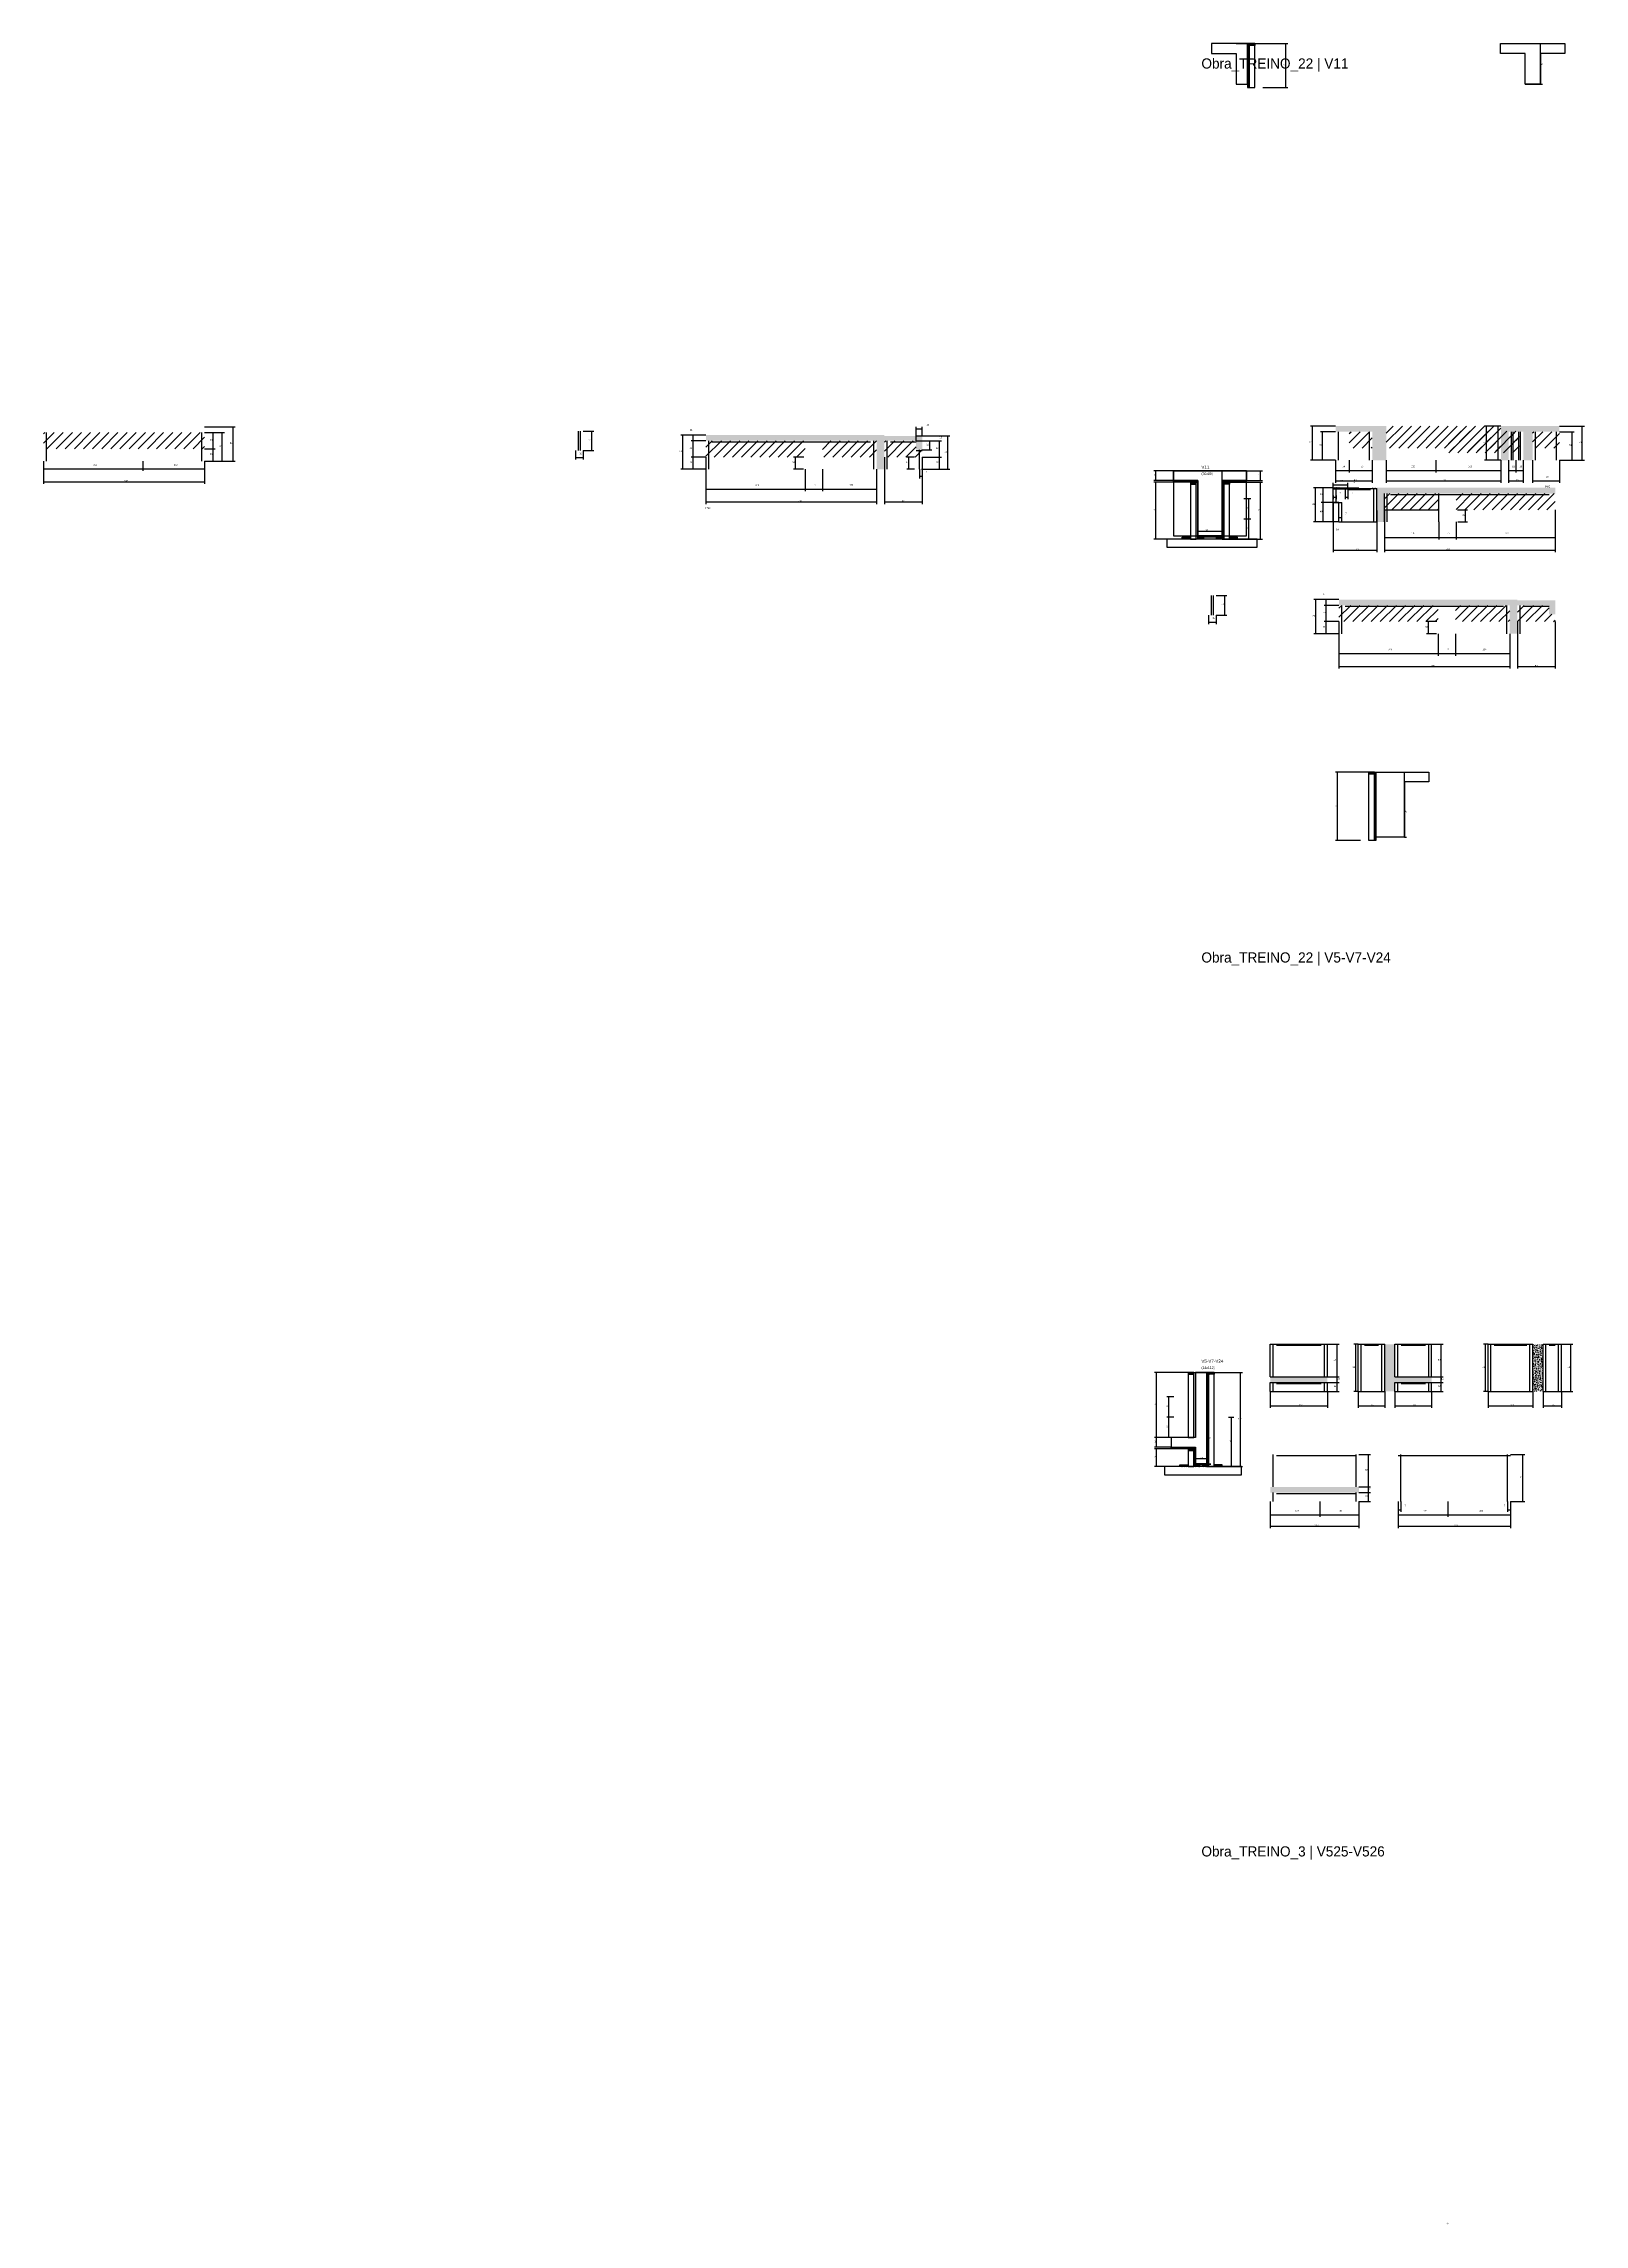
# Model space of a CAD drawing. Header units: metres. Extents: x -65046 to 21926, y -45195 to 1016.
# Drawn here: x -2848 to 942, y -39515 to -34149 of the extents above; entities that cross this region are included whole.
import ezdxf

# ---------------------------------------------------------------- set-up
doc = ezdxf.new("R2010")
doc.units = ezdxf.units.M
for name, color, linetype in [('CONCRETO', 251, 'Continuous'), ('COTA', 241, 'Continuous'), ('Hachura', 253, 'Continuous'), ('LABEL_ID', 3, 'Continuous'), ('Madeira', 126, 'Continuous'), ('NOMENCLATURA', 7, 'Continuous'), ('Painéis', 200, 'Continuous'), ('SARR_2.2x7', 40, 'Continuous'), ('Texto Seção', 7, 'Continuous')]:
    doc.layers.add(name, color=color, linetype=linetype)

msp = doc.modelspace()

# ---------------------------------------------------------------- hatches: boundary and pattern name
at = {"layer": 'COTA'}
h = msp.add_hatch(dxfattribs=at)
h.set_pattern_fill('AR-CONC', scale=0.03)
h.paths.add_polyline_path([(454.5, -35089.8), (329.8, -35089.8), (329.8, -35103.8), (420.3, -35103.8), (420.3, -35173.8), (454.5, -35173.8)])
h = msp.add_hatch(dxfattribs=at)
h.set_pattern_fill('AR-CONC', scale=0.03)
h.paths.add_polyline_path([(755.5, -35103.8), (791.5, -35103.8), (791.5, -35173.8), (814.5, -35173.8), (814.5, -35103.8), (880.5, -35103.8), (880.5, -35089.8), (736.5, -35089.8), (736.5, -35173.8), (755.5, -35173.8)])
h = msp.add_hatch(dxfattribs=at)
h.set_pattern_fill('AR-CONC', scale=0.03)
h.paths.add_polyline_path([(-779.8, -35126), (-701.8, -35126), (-701.8, -35148), (-686.8, -35148), (-686.8, -35114), (-779.8, -35114), (-779.8, -35112), (-1218.8, -35112), (-1218.8, -35126), (-798.8, -35126), (-798.8, -35196), (-779.8, -35196)])
h = msp.add_hatch(dxfattribs=at)
h.set_pattern_fill('AR-CONC', scale=0.03)
h.paths.add_polyline_path([(870.2, -35241.8), (431.2, -35241.8), (431.2, -35243.8), (431.2, -35325.8), (450.2, -35325.8), (450.2, -35255.8), (870.2, -35255.8)])
h = msp.add_hatch(dxfattribs=at)
h.set_pattern_fill('AR-CONC', scale=0.03)
h.paths.add_polyline_path([(777.2, -35531), (855.2, -35531), (855.2, -35553), (870.2, -35553), (870.2, -35519), (777.2, -35519), (777.2, -35517), (338.2, -35517), (338.2, -35531), (758.2, -35531), (758.2, -35601), (777.2, -35601)])
h = msp.add_hatch(dxfattribs=at)
h.set_pattern_fill('AR-CONC', scale=0.03)
h.paths.add_polyline_path([(476.1, -37349.5), (450.9, -37349.5), (450.9, -37465.5), (476.1, -37465.5), (476.1, -37443.5), (566.1, -37443.5), (566.1, -37429.5), (476.1, -37429.5)])
h = msp.add_hatch(dxfattribs=at)
h.set_pattern_fill('AR-CONC', scale=0.03)
h.paths.add_polyline_path([(840.3, -37349.5), (815, -37349.5), (815, -37465.5), (840.3, -37465.5)])
h = msp.add_hatch(dxfattribs=at)
h.set_pattern_fill('AR-CONC', scale=0.03)
h.paths.add_polyline_path([(309.9, -37443.5), (309.9, -37429.5), (169.4, -37429.5), (169.4, -37443.5)])
h = msp.add_hatch(dxfattribs=at)
h.set_pattern_fill('AR-CONC', scale=0.03)
h.paths.add_polyline_path([(387.4, -37714.6), (387.4, -37700.6), (169.4, -37700.6), (169.4, -37714.6)])
at = {"layer": 'Hachura'}
h = msp.add_hatch(color=8, dxfattribs=at)
h.dxf.hatch_style = 1
h.paths.add_polyline_path([(117.1, -34148.6), (113.1, -34148.6), (113.1, -34148.6), (113.1, -34256.6), (113.1, -34256.6), (117.1, -34256.6), (117.1, -34256.6), (117.1, -34148.6)])
h = msp.add_hatch(dxfattribs=at)
h.set_pattern_fill('ANSI31', scale=0.5)
h.paths.add_polyline_path([(131.1, -34148.6), (131.1, -34153), (131.1, -34153), (117.1, -34153), (117.1, -34153), (117.1, -34148.6), (117.1, -34148.6), (131.1, -34148.6)])
h = msp.add_hatch(dxfattribs=at)
h.set_pattern_fill('ANSI31', scale=5)
h.paths.add_polyline_path([(576.5, -35143.8), (576.5, -35089.8), (454.5, -35089.8), (454.5, -35143.8)])
h = msp.add_hatch(dxfattribs=at)
h.set_pattern_fill('ANSI31', scale=5)
h.paths.add_polyline_path([(576.5, -35089.8), (576.5, -35143.8), (736.5, -35143.8), (736.5, -35089.8)])
h = msp.add_hatch(dxfattribs=at)
h.set_pattern_fill('ANSI31', scale=5)
h.paths.add_polyline_path([(-2847.7, -35106), (-2847.7, -35146), (-2603.7, -35146), (-2603.7, -35106)])
h = msp.add_hatch(dxfattribs=at)
h.set_pattern_fill('ANSI31', scale=5)
h.paths.add_polyline_path([(-2603.7, -35106), (-2603.7, -35146), (-2451.7, -35146), (-2451.7, -35106)])
h = msp.add_hatch(dxfattribs=at)
h.set_pattern_fill('ANSI31', scale=5)
h.paths.add_polyline_path([(-1218.8, -35126), (-1218.8, -35166), (-974.8, -35166), (-974.8, -35126)])
h = msp.add_hatch(dxfattribs=at)
h.set_pattern_fill('ANSI31', scale=5)
h.paths.add_polyline_path([(-932.3, -35126), (-932.3, -35166), (-798.8, -35166), (-798.8, -35126)])
h = msp.add_hatch(dxfattribs=at)
h.set_pattern_fill('ANSI31', scale=5)
h.paths.add_polyline_path([(-686.8, -35166), (-686.8, -35148), (-701.8, -35148), (-701.8, -35126), (-779.8, -35126), (-779.8, -35166)])
h = msp.add_hatch(dxfattribs=at)
h.set_pattern_fill('ANSI31', scale=5)
h.paths.add_polyline_path([(420.3, -35143.8), (420.3, -35103.8), (363.8, -35103.8), (363.8, -35143.8)])
h = msp.add_hatch(dxfattribs=at)
h.set_pattern_fill('ANSI31', scale=5)
h.paths.add_polyline_path([(608.2, -35155.5), (782.7, -35155.5), (782.7, -35102.5), (608.2, -35102.5)])
h = msp.add_hatch(dxfattribs=at)
h.set_pattern_fill('ANSI31', scale=5)
h.paths.add_polyline_path([(775.7, -35109.5), (775.7, -35102.5), (608.2, -35102.5), (608.2, -35109.5)])
h = msp.add_hatch(dxfattribs=at)
h.set_pattern_fill('ANSI31', scale=5)
h.paths.add_polyline_path([(608.2, -35109.5), (608.2, -35125.7), (775.7, -35125.7), (775.7, -35109.5)])
h = msp.add_hatch(dxfattribs=at)
h.set_pattern_fill('ANSI31', scale=5)
h.paths.add_polyline_path([(608.2, -35125.7), (608.2, -35132.7), (775.7, -35132.7), (775.7, -35125.7)])
h = msp.add_hatch(dxfattribs=at)
h.set_pattern_fill('ANSI31', scale=5)
h.paths.add_polyline_path([(608.2, -35132.7), (608.2, -35148.5), (775.7, -35148.5), (775.7, -35132.7)])
h = msp.add_hatch(dxfattribs=at)
h.set_pattern_fill('ANSI31', scale=5)
h.paths.add_polyline_path([(775.7, -35155.5), (775.7, -35148.5), (608.2, -35148.5), (608.2, -35155.5)])
h = msp.add_hatch(dxfattribs=at)
h.set_pattern_fill('ANSI31', scale=5)
h.paths.add_polyline_path([(775.7, -35155.5), (782.7, -35155.5), (782.7, -35102.5), (775.7, -35102.5)])
h = msp.add_hatch(dxfattribs=at)
h.set_pattern_fill('ANSI31', scale=5)
h.paths.add_polyline_path([(814.5, -35103.8), (814.5, -35143.8), (880.5, -35143.8), (880.5, -35103.8)])
h = msp.add_hatch(color=8, dxfattribs=at)
h.dxf.hatch_style = 1
h.paths.add_polyline_path([(-69, -35228), (-69, -35224), (-69, -35224), (-9, -35224), (-9, -35224), (-9, -35228), (-9, -35228), (-69, -35228)])
h = msp.add_hatch(dxfattribs=at)
h.set_pattern_fill('ANSI31', scale=0.5)
h.paths.add_polyline_path([(-27, -35228), (-27, -35232.4), (-27, -35232.4), (-13, -35232.4), (-13, -35232.4), (-13, -35228), (-13, -35228), (-27, -35228)])
h = msp.add_hatch(color=8, dxfattribs=at)
h.dxf.hatch_style = 1
h.paths.add_polyline_path([(-13, -35228), (-9, -35228), (-9, -35228), (-9, -35368), (-9, -35368), (-13, -35368), (-13, -35368), (-13, -35228)])
h = msp.add_hatch(color=8, dxfattribs=at)
h.dxf.hatch_style = 1
h.paths.add_polyline_path([(111, -35228), (111, -35224), (111, -35224), (51, -35224), (51, -35224), (51, -35228), (51, -35228), (111, -35228)])
h = msp.add_hatch(color=8, dxfattribs=at)
h.dxf.hatch_style = 1
h.paths.add_polyline_path([(55, -35228), (51, -35228), (51, -35228), (51, -35368), (51, -35368), (55, -35368), (55, -35368), (55, -35228)])
h = msp.add_hatch(dxfattribs=at)
h.set_pattern_fill('ANSI31', scale=0.5)
h.paths.add_polyline_path([(69, -35228), (69, -35232.4), (69, -35232.4), (55, -35232.4), (55, -35232.4), (55, -35228), (55, -35228), (69, -35228)])
h = msp.add_hatch(dxfattribs=at)
h.set_pattern_fill('ANSI31', scale=5)
h.paths.add_polyline_path([(583.7, -35295.8), (583.7, -35255.8), (450.2, -35255.8), (450.2, -35295.8)])
h = msp.add_hatch(dxfattribs=at)
h.set_pattern_fill('ANSI31', scale=5)
h.paths.add_polyline_path([(870.2, -35295.8), (870.2, -35255.8), (626.2, -35255.8), (626.2, -35295.8)])
h = msp.add_hatch(dxfattribs=at)
h.set_pattern_fill('ANSI31', scale=0.5)
h.paths.add_polyline_path([(-47, -35368), (-47, -35363.6), (-47, -35363.6), (-27, -35363.6), (-27, -35363.6), (-27, -35368), (-27, -35368), (-47, -35368)])
h = msp.add_hatch(color=8, dxfattribs=at)
h.dxf.hatch_style = 1
h.paths.add_polyline_path([(-9, -35363.6), (-9, -35360), (-9, -35360), (51, -35360), (51, -35360), (51, -35363.6), (51, -35363.6), (-9, -35363.6)])
h = msp.add_hatch(dxfattribs=at)
h.set_pattern_fill('ANSI31', scale=0.5)
h.paths.add_polyline_path([(-9, -35368), (-9, -35363.6), (-9, -35363.6), (5, -35363.6), (5, -35363.6), (5, -35368), (5, -35368), (-9, -35368)])
h = msp.add_hatch(dxfattribs=at)
h.set_pattern_fill('ANSI31', scale=0.5)
h.paths.add_polyline_path([(37, -35368), (37, -35363.6), (37, -35363.6), (51, -35363.6), (51, -35363.6), (51, -35368), (51, -35368), (37, -35368)])
h = msp.add_hatch(dxfattribs=at)
h.set_pattern_fill('ANSI31', scale=0.5)
h.paths.add_polyline_path([(89, -35368), (89, -35363.6), (89, -35363.6), (69, -35363.6), (69, -35363.6), (69, -35368), (69, -35368), (89, -35368)])
h = msp.add_hatch(dxfattribs=at)
h.set_pattern_fill('ANSI31', scale=5)
h.paths.add_polyline_path([(338.2, -35531), (338.2, -35571), (582.2, -35571), (582.2, -35531)])
h = msp.add_hatch(dxfattribs=at)
h.set_pattern_fill('ANSI31', scale=5)
h.paths.add_polyline_path([(624.7, -35531), (624.7, -35571), (758.2, -35571), (758.2, -35531)])
h = msp.add_hatch(dxfattribs=at)
h.set_pattern_fill('ANSI31', scale=5)
h.paths.add_polyline_path([(870.2, -35571), (870.2, -35553), (855.2, -35553), (855.2, -35531), (777.2, -35531), (777.2, -35571)])
h = msp.add_hatch(dxfattribs=at)
h.set_pattern_fill('ANSI31', scale=0.5)
h.paths.add_polyline_path([(411.4, -35941.4), (411.4, -35945.8), (411.4, -35945.8), (425.4, -35945.8), (425.4, -35945.8), (425.4, -35941.4), (425.4, -35941.4), (411.4, -35941.4)])
h = msp.add_hatch(color=8, dxfattribs=at)
h.dxf.hatch_style = 1
h.paths.add_polyline_path([(425.4, -35941.4), (429.4, -35941.4), (429.4, -35941.4), (429.4, -36109.4), (429.4, -36109.4), (425.4, -36109.4), (425.4, -36109.4), (425.4, -35941.4)])
h = msp.add_hatch(dxfattribs=at)
h.set_pattern_fill('ANSI31', scale=0.5)
h.paths.add_polyline_path([(-32.8, -37418.6), (-32.8, -37423), (-32.8, -37423), (-18.8, -37423), (-18.8, -37423), (-18.8, -37418.6), (-18.8, -37418.6), (-32.8, -37418.6)])
h = msp.add_hatch(color=8, dxfattribs=at)
h.dxf.hatch_style = 1
h.paths.add_polyline_path([(-18.8, -37418.6), (-14.8, -37418.6), (-14.8, -37418.6), (-14.8, -37578.6), (-14.8, -37578.6), (-18.8, -37578.6), (-18.8, -37578.6), (-18.8, -37418.6)])
h = msp.add_hatch(color=8, dxfattribs=at)
h.dxf.hatch_style = 1
h.paths.add_polyline_path([(17.2, -37418.6), (13.2, -37418.6), (13.2, -37418.6), (13.2, -37650.6), (13.2, -37650.6), (17.2, -37650.6), (17.2, -37650.6), (17.2, -37418.6)])
h = msp.add_hatch(dxfattribs=at)
h.set_pattern_fill('ANSI31', scale=0.5)
h.paths.add_polyline_path([(31.2, -37418.6), (31.2, -37423), (31.2, -37423), (17.2, -37423), (17.2, -37423), (17.2, -37418.6), (17.2, -37418.6), (31.2, -37418.6)])
h = msp.add_hatch(color=8, dxfattribs=at)
h.dxf.hatch_style = 1
h.paths.add_polyline_path([(-74.8, -37606.6), (-74.8, -37602.6), (-74.8, -37602.6), (-14.8, -37602.6), (-14.8, -37602.6), (-14.8, -37606.6), (-14.8, -37606.6), (-74.8, -37606.6)])
h = msp.add_hatch(dxfattribs=at)
h.set_pattern_fill('ANSI31', scale=0.5)
h.paths.add_polyline_path([(-32.8, -37606.6), (-32.8, -37611), (-32.8, -37611), (-18.8, -37611), (-18.8, -37611), (-18.8, -37606.6), (-18.8, -37606.6), (-32.8, -37606.6)])
h = msp.add_hatch(color=8, dxfattribs=at)
h.dxf.hatch_style = 1
h.paths.add_polyline_path([(-18.8, -37606.6), (-14.8, -37606.6), (-14.8, -37606.6), (-14.8, -37650.6), (-14.8, -37650.6), (-18.8, -37650.6), (-18.8, -37650.6), (-18.8, -37606.6)])
h = msp.add_hatch(dxfattribs=at)
h.set_pattern_fill('ANSI31', scale=0.5)
h.paths.add_polyline_path([(-52.8, -37650.6), (-52.8, -37646.2), (-52.8, -37646.2), (-32.8, -37646.2), (-32.8, -37646.2), (-32.8, -37650.6), (-32.8, -37650.6), (-52.8, -37650.6)])
h = msp.add_hatch(color=8, dxfattribs=at)
h.dxf.hatch_style = 1
h.paths.add_polyline_path([(-18.8, -37646.2), (-18.8, -37642.6), (-18.8, -37642.6), (23.2, -37642.6), (23.2, -37642.6), (23.2, -37646.2), (23.2, -37646.2), (-18.8, -37646.2)])
h = msp.add_hatch(dxfattribs=at)
h.set_pattern_fill('ANSI31', scale=0.5)
h.paths.add_polyline_path([(-14.8, -37650.6), (-14.8, -37646.2), (-14.8, -37646.2), (-4.8, -37646.2), (-4.8, -37646.2), (-4.8, -37650.6), (-4.8, -37650.6), (-14.8, -37650.6)])
h = msp.add_hatch(dxfattribs=at)
h.set_pattern_fill('ANSI31', scale=0.5)
h.paths.add_polyline_path([(3.2, -37650.6), (3.2, -37646.2), (3.2, -37646.2), (13.2, -37646.2), (13.2, -37646.2), (13.2, -37650.6), (13.2, -37650.6), (3.2, -37650.6)])
h = msp.add_hatch(dxfattribs=at)
h.set_pattern_fill('ANSI31', scale=0.5)
h.paths.add_polyline_path([(51.2, -37650.6), (51.2, -37646.2), (51.2, -37646.2), (31.2, -37646.2), (31.2, -37646.2), (31.2, -37650.6), (31.2, -37650.6), (51.2, -37650.6)])

# ---------------------------------------------------------------- linework, layer by layer
at = {"layer": 'CONCRETO'}
for points in [[(113.1, -34168.6), (113.1, -34148.6), (25.1, -34148.6), (25.1, -34172.6), (85.1, -34172.6), (85.1, -34248.6), (113.1, -34248.6), (113.1, -34168.6)], [(833.9, -34172.6), (833.9, -34182.6), (833.9, -34248.6), (795.9, -34248.6), (795.9, -34172.6), (735.9, -34172.6), (735.9, -34148.6), (833.9, -34148.6), (893.9, -34148.6), (893.9, -34172.6)], [(51, -35224), (51, -35234), (51, -35360), (-9, -35360), (-9, -35224), (-69, -35224), (-69, -35200), (51, -35200), (111, -35200), (111, -35224)], [(-69, -35360), (111, -35360), (111, -35200), (-69, -35200)], [(429.4, -35961.4), (429.4, -35941.4), (559.4, -35941.4), (559.4, -35965.4), (499.4, -35965.4), (499.4, -36101.4), (429.4, -36101.4), (429.4, -35961.4)]]:
    msp.add_lwpolyline(points, close=True, dxfattribs=at)
for points in [[(-14.8, -37578.6), (-74.8, -37578.6), (-74.8, -37602.6), (-14.8, -37602.6), (-14.8, -37642.6), (13.2, -37642.6), (13.2, -37438.6), (13.2, -37438.6)], [(13.2, -37438.6), (13.2, -37418.6), (-14.8, -37418.6)]]:
    msp.add_lwpolyline(points, dxfattribs=at)
at = {"layer": 'COTA'}
for p, q in [((85.1, -34148.6), (118.1, -34148.6)), ((113.1, -34248.6), (113.1, -34148.6)), ((131.1, -34148.6), (212.6, -34148.6)), ((207.6, -34256.6), (207.6, -34148.6)), ((795.9, -34148.6), (838.9, -34148.6)), ((833.9, -34248.6), (833.9, -34148.6)), ((85.1, -34248.6), (118.1, -34248.6)), ((151.1, -34256.6), (212.6, -34256.6)), ((795.9, -34248.6), (838.9, -34248.6)), ((-2451.7, -35092), (-2376.5, -35092)), ((-2381.5, -35176), (-2381.5, -35092)), ((-701.8, -35126), (-701.8, -35091.8)), ((-701.8, -35096.8), (-686.8, -35096.8)), ((-686.8, -35114), (-686.8, -35091.8)), ((329.8, -35089.8), (268.4, -35089.8)), ((273.4, -35173.8), (273.4, -35089.8)), ((736.5, -35089.8), (696.6, -35089.8)), ((701.6, -35173.8), (701.6, -35089.8)), ((880.5, -35089.8), (941.9, -35089.8)), ((936.9, -35173.8), (936.9, -35089.8)), ((-2451.7, -35106), (-2403.2, -35106)), ((-2451.7, -35106), (-2425.6, -35106)), ((-2451.7, -35146), (-2425.6, -35146)), ((-2451.7, -35146), (-2425.6, -35146)), ((-2430.6, -35146), (-2430.6, -35106)), ((-2430.6, -35176), (-2430.6, -35146)), ((-2408.2, -35176), (-2408.2, -35106)), ((-1539.4, -35150.1), (-1539.4, -35172.3)), ((-1520.4, -35102.1), (-1494.6, -35102.1)), ((-1520.4, -35150.1), (-1494.6, -35150.1)), ((-1520.4, -35150.1), (-1520.4, -35172.3)), ((-1499.6, -35150.1), (-1499.6, -35102.1)), ((-1218.8, -35112), (-1280.2, -35112)), ((-1275.2, -35196), (-1275.2, -35112)), ((-1218.8, -35112), (-1255.4, -35112)), ((-1218.8, -35126), (-1255.4, -35126)), ((-1218.8, -35126), (-1255.4, -35126)), ((-1250.4, -35126), (-1250.4, -35112)), ((-1250.4, -35166), (-1250.4, -35126)), ((-701.8, -35126), (-701.8, -35109)), ((-701.8, -35114), (-686.8, -35114)), ((-701.8, -35126), (-639.6, -35126)), ((-701.8, -35126), (-663.4, -35126)), ((-686.8, -35114), (-686.8, -35109)), ((-686.8, -35114), (-618.4, -35114)), ((-686.8, -35148), (-663.4, -35148)), ((-668.4, -35148), (-668.4, -35126)), ((-644.6, -35166), (-644.6, -35126)), ((-623.4, -35196), (-623.4, -35114)), ((329.8, -35103.8), (293.2, -35103.8)), ((298.2, -35173.8), (298.2, -35103.8)), ((880.5, -35103.8), (917.1, -35103.8)), ((912.1, -35173.8), (912.1, -35103.8)), ((-2847.7, -35176), (-2847.7, -35200.1)), ((-2847.7, -35176), (-2847.7, -35231.8)), ((-2847.7, -35195.1), (-2603.7, -35195.1)), ((-2603.7, -35176), (-2603.7, -35200.1)), ((-2603.7, -35176), (-2603.7, -35200.1)), ((-2603.7, -35195.1), (-2451.7, -35195.1)), ((-2451.7, -35176), (-2451.7, -35231.8)), ((-2451.7, -35176), (-2451.7, -35200.1)), ((-2451.7, -35176), (-2403.2, -35176)), ((-2451.7, -35176), (-2376.5, -35176)), ((-2451.7, -35176), (-2425.6, -35176)), ((-1539.4, -35167.3), (-1520.4, -35167.3)), ((-1218.8, -35196), (-1280.2, -35196)), ((-1218.8, -35166), (-1255.4, -35166)), ((-1218.8, -35166), (-1255.4, -35166)), ((-1218.8, -35196), (-1255.4, -35196)), ((-1250.4, -35196), (-1250.4, -35166)), ((-1218.8, -35166), (-1218.8, -35281.6)), ((-1218.8, -35196), (-1218.8, -35249.9)), ((-978.3, -35166), (-1003.3, -35166)), ((-979, -35196), (-1003.3, -35196)), ((-998.3, -35196), (-998.3, -35166)), ((-974.8, -35196), (-974.8, -35249.9)), ((-974.8, -35196), (-974.8, -35249.9)), ((-932.3, -35196), (-932.3, -35249.9)), ((-932.3, -35196), (-932.3, -35249.9)), ((-798.8, -35196), (-798.8, -35281.6)), ((-798.8, -35196), (-798.8, -35249.9)), ((-779.8, -35166), (-779.8, -35281.6)), ((-705.3, -35166), (-724.7, -35166)), ((-705.3, -35196), (-724.7, -35196)), ((-719.7, -35196), (-719.7, -35166)), ((-693.8, -35196), (-693.8, -35218.5)), ((-688.5, -35196), (-618.4, -35196)), ((-688.5, -35196), (-639.6, -35196)), ((-686.8, -35166), (-686.8, -35281.6)), ((-686.8, -35196), (-686.8, -35218.5)), ((-686.7, -35166), (-639.6, -35166)), ((-686.7, -35166), (-639.6, -35166)), ((-644.6, -35196), (-644.6, -35166)), ((-69, -35200), (-117.3, -35200)), ((-112.3, -35224), (-112.3, -35200)), ((-9, -35200), (56, -35200)), ((51, -35360), (51, -35200)), ((111, -35200), (150.5, -35200)), ((145.5, -35224), (145.5, -35200)), ((329.8, -35173.8), (268.4, -35173.8)), ((329.8, -35173.8), (293.2, -35173.8)), ((329.8, -35173.8), (329.8, -35204.3)), ((329.8, -35173.8), (329.8, -35229.6)), ((329.8, -35199.3), (363.8, -35199.3)), ((363.8, -35173.8), (363.8, -35204.3)), ((363.8, -35173.8), (363.8, -35204.3)), ((363.8, -35199.3), (420.3, -35199.3)), ((420.3, -35173.8), (420.3, -35204.3)), ((420.3, -35173.8), (420.3, -35229.6)), ((454.5, -35173.8), (454.5, -35204.3)), ((454.5, -35173.8), (454.5, -35229.6)), ((454.5, -35199.3), (576.5, -35199.3)), ((576.5, -35173.8), (576.5, -35204.3)), ((576.5, -35173.8), (576.5, -35204.3)), ((576.5, -35199.3), (736.5, -35199.3)), ((736.5, -35173.8), (696.6, -35173.8)), ((736.5, -35173.8), (736.5, -35229.6)), ((736.5, -35173.8), (736.5, -35204.3)), ((755.5, -35173.8), (755.5, -35204.3)), ((755.5, -35173.8), (755.5, -35229.6)), ((755.5, -35199.3), (773.5, -35199.3)), ((773.5, -35173.8), (773.5, -35204.3)), ((773.5, -35173.8), (773.5, -35204.3)), ((773.5, -35199.3), (791.5, -35199.3)), ((791.5, -35173.8), (791.5, -35204.3)), ((791.5, -35173.8), (791.5, -35229.6)), ((814.5, -35173.8), (814.5, -35229.6)), ((880.5, -35173.8), (880.5, -35229.6)), ((880.5, -35173.8), (917.1, -35173.8)), ((880.5, -35173.8), (941.9, -35173.8)), ((-2847.7, -35226.8), (-2451.7, -35226.8)), ((-1218.8, -35244.9), (-974.8, -35244.9)), ((-974.8, -35244.9), (-932.3, -35244.9)), ((-932.3, -35244.9), (-798.8, -35244.9)), ((-693.8, -35213.5), (-686.8, -35213.5)), ((-69, -35224), (-117.3, -35224)), ((-69, -35228), (-117.3, -35228)), ((-112.3, -35368), (-112.3, -35228)), ((69, -35228), (150.5, -35228)), ((111, -35224), (150.5, -35224)), ((145.5, -35368), (145.5, -35228)), ((324.2, -35241.8), (275.4, -35241.8)), ((280.4, -35325.8), (280.4, -35241.8)), ((324.2, -35241.8), (294.7, -35241.8)), ((299.7, -35277.8), (299.7, -35241.8)), ((324.2, -35241.8), (324.2, -35229.6)), ((324.2, -35234.6), (360.2, -35234.6)), ((329.8, -35224.6), (420.3, -35224.6)), ((353.2, -35242.8), (353.2, -35269.9)), ((360.2, -35241.8), (360.2, -35229.6)), ((360.2, -35241.8), (387.4, -35241.8)), ((360.2, -35242.8), (360.2, -35269.9)), ((360.2, -35243.8), (387.4, -35243.8)), ((382.4, -35243.8), (382.4, -35241.8)), ((454.5, -35224.6), (736.5, -35224.6)), ((755.5, -35224.6), (791.5, -35224.6)), ((814.5, -35224.6), (880.5, -35224.6)), ((-1218.8, -35276.6), (-798.8, -35276.6)), ((-779.8, -35276.6), (-686.8, -35276.6)), ((104, -35268), (121.6, -35268)), ((116.6, -35318), (116.6, -35268)), ((324.2, -35277.8), (294.7, -35277.8)), ((338.2, -35277.8), (294.7, -35277.8)), ((299.7, -35325.8), (299.7, -35277.8)), ((324.2, -35260.8), (324.2, -35269.4)), ((324.2, -35264.4), (331.2, -35264.4)), ((324.2, -35277.8), (324.2, -35400.2)), ((324.2, -35325.8), (324.2, -35277.8)), ((324.2, -35277.8), (329.2, -35277.8)), ((331.2, -35260.8), (331.2, -35269.4)), ((338.2, -35325.8), (338.2, -35310.2)), ((345.2, -35325.8), (345.2, -35310.2)), ((353.2, -35264.9), (360.2, -35264.9)), ((431.2, -35297.8), (431.2, -35400.2)), ((450.2, -35295.8), (450.2, -35400.5)), ((450.2, -35295.8), (450.2, -35368.9)), ((629.7, -35295.8), (654.7, -35295.8)), ((649.7, -35325.8), (649.7, -35295.8)), ((870.2, -35295.8), (870.2, -35400.5)), ((-9, -35360), (-9, -35343.2)), ((-9, -35348.2), (51, -35348.2)), ((-9, -35360), (56, -35360)), ((51, -35360), (51, -35343.2)), ((104, -35318), (121.6, -35318)), ((104, -35318), (121.6, -35318)), ((116.6, -35368), (116.6, -35318)), ((338.2, -35325.8), (275.4, -35325.8)), ((338.2, -35325.8), (294.7, -35325.8)), ((338.2, -35325.8), (319.2, -35325.8)), ((338.2, -35315.2), (345.2, -35315.2)), ((450.2, -35363.9), (583.7, -35363.9)), ((583.7, -35325.8), (583.7, -35368.9)), ((583.7, -35325.8), (583.7, -35368.9)), ((583.7, -35363.9), (626.2, -35363.9)), ((626.2, -35325.8), (626.2, -35368.9)), ((626.2, -35325.8), (626.2, -35368.9)), ((626.2, -35363.9), (870.2, -35363.9)), ((630.4, -35325.8), (654.7, -35325.8)), ((870.2, -35325.8), (870.2, -35368.9)), ((-47, -35368), (-117.3, -35368)), ((89, -35368), (150.5, -35368)), ((104, -35368), (121.6, -35368)), ((324.2, -35395.2), (431.2, -35395.2)), ((450.2, -35395.5), (870.2, -35395.5)), ((36.6, -35507.1), (62.4, -35507.1)), ((57.4, -35555.1), (57.4, -35507.1)), ((338.2, -35517), (276.8, -35517)), ((281.8, -35601), (281.8, -35517)), ((338.2, -35517), (301.6, -35517)), ((306.6, -35531), (306.6, -35517)), ((17.6, -35555.1), (17.6, -35577.3)), ((17.6, -35572.3), (36.6, -35572.3)), ((36.6, -35555.1), (62.4, -35555.1)), ((36.6, -35555.1), (36.6, -35577.3)), ((338.2, -35531), (301.6, -35531)), ((338.2, -35531), (301.6, -35531)), ((338.2, -35571), (301.6, -35571)), ((338.2, -35571), (301.6, -35571)), ((306.6, -35571), (306.6, -35531)), ((306.6, -35601), (306.6, -35571)), ((338.2, -35571), (338.2, -35686.6)), ((578.7, -35571), (553.7, -35571)), ((558.7, -35601), (558.7, -35571)), ((777.2, -35571), (777.2, -35686.6)), ((870.2, -35571), (870.2, -35686.6)), ((338.2, -35601), (276.8, -35601)), ((338.2, -35601), (301.6, -35601)), ((338.2, -35601), (338.2, -35654.9)), ((578, -35601), (553.7, -35601)), ((582.2, -35601), (582.2, -35654.9)), ((582.2, -35601), (582.2, -35654.9)), ((624.7, -35601), (624.7, -35654.9)), ((624.7, -35601), (624.7, -35654.9)), ((758.2, -35601), (758.2, -35686.6)), ((758.2, -35601), (758.2, -35654.9)), ((338.2, -35649.9), (582.2, -35649.9)), ((338.2, -35681.6), (758.2, -35681.6)), ((582.2, -35649.9), (624.7, -35649.9)), ((624.7, -35649.9), (758.2, -35649.9)), ((777.2, -35681.6), (870.2, -35681.6)), ((411.4, -35941.4), (329.9, -35941.4)), ((334.9, -36109.4), (334.9, -35941.4)), ((499.4, -36101.4), (499.4, -35941.4)), ((499.4, -35941.4), (504.4, -35941.4)), ((391.4, -36109.4), (329.9, -36109.4)), ((499.4, -36101.4), (504.4, -36101.4)), ((309.9, -37349.5), (338.5, -37349.5)), ((333.5, -37429.5), (333.5, -37349.5)), ((385.9, -37349.5), (374.9, -37349.5)), ((379.9, -37465.5), (379.9, -37349.5)), ((566.1, -37349.5), (594.7, -37349.5)), ((589.7, -37429.5), (589.7, -37349.5)), ((705.1, -37349.5), (694.1, -37349.5)), ((699.1, -37465.5), (699.1, -37349.5)), ((885.3, -37349.5), (913.9, -37349.5)), ((908.9, -37465.5), (908.9, -37349.5)), ((-25.8, -37418.6), (-115.1, -37418.6)), ((-110.1, -37578.6), (-110.1, -37418.6)), ((-14.8, -37418.6), (18.2, -37418.6)), ((13.2, -37642.6), (13.2, -37418.6)), ((31.2, -37418.6), (101, -37418.6)), ((96, -37650.6), (96, -37418.6)), ((309.9, -37429.5), (338.5, -37429.5)), ((309.9, -37429.5), (338.5, -37429.5)), ((309.9, -37443.5), (338.5, -37443.5)), ((309.9, -37443.5), (338.5, -37443.5)), ((333.5, -37443.5), (333.5, -37429.5)), ((333.5, -37465.5), (333.5, -37443.5)), ((566.1, -37429.5), (594.7, -37429.5)), ((566.1, -37429.5), (594.7, -37429.5)), ((566.1, -37443.5), (594.7, -37443.5)), ((566.1, -37443.5), (594.7, -37443.5)), ((589.7, -37443.5), (589.7, -37429.5)), ((589.7, -37465.5), (589.7, -37443.5)), ((-67.8, -37478.6), (-85.3, -37478.6)), ((-80.3, -37528.6), (-80.3, -37478.6)), ((169.4, -37465.5), (169.4, -37506.2)), ((169.4, -37501.2), (309.9, -37501.2)), ((309.9, -37465.5), (309.9, -37506.2)), ((309.9, -37465.5), (338.5, -37465.5)), ((385.9, -37465.5), (374.9, -37465.5)), ((385.9, -37465.5), (385.9, -37506.2)), ((385.9, -37501.2), (450.9, -37501.2)), ((450.9, -37465.5), (450.9, -37506.2)), ((476.1, -37465.5), (476.1, -37506.2)), ((476.1, -37501.2), (566.1, -37501.2)), ((566.1, -37465.5), (566.1, -37506.2)), ((566.1, -37465.5), (594.7, -37465.5)), ((705.1, -37465.5), (694.1, -37465.5)), ((705.1, -37465.5), (705.1, -37506.2)), ((705.1, -37501.2), (815, -37501.2)), ((815, -37465.5), (815, -37506.2)), ((840.3, -37465.5), (840.3, -37506.2)), ((840.3, -37501.2), (885.3, -37501.2)), ((885.3, -37465.5), (885.3, -37506.2)), ((885.3, -37465.5), (913.9, -37465.5)), ((-67.8, -37528.6), (-85.3, -37528.6)), ((-67.8, -37528.6), (-85.3, -37528.6)), ((-80.3, -37578.6), (-80.3, -37528.6)), ((66.5, -37528.6), (79.4, -37528.6)), ((74.4, -37650.6), (74.4, -37528.6)), ((-74.8, -37578.6), (-115.1, -37578.6)), ((-74.8, -37578.6), (-115.1, -37578.6)), ((-74.8, -37602.6), (-115.1, -37602.6)), ((-74.8, -37606.6), (-115.1, -37606.6)), ((-110.1, -37602.6), (-110.1, -37578.6)), ((-110.1, -37650.6), (-110.1, -37606.6)), ((-67.8, -37578.6), (-85.3, -37578.6)), ((387.4, -37620.6), (416, -37620.6)), ((411, -37700.6), (411, -37620.6)), ((759.9, -37620.6), (795.3, -37620.6)), ((790.3, -37736.6), (790.3, -37620.6)), ((-52.8, -37650.6), (-115.1, -37650.6)), ((-14.8, -37642.6), (-14.8, -37625.7)), ((-14.8, -37630.7), (13.2, -37630.7)), ((-14.8, -37642.6), (18.2, -37642.6)), ((13.2, -37642.6), (13.2, -37625.7)), ((51.2, -37650.6), (101, -37650.6)), ((51.2, -37650.6), (79.4, -37650.6)), ((387.4, -37700.6), (416, -37700.6)), ((387.4, -37700.6), (416, -37700.6)), ((387.4, -37714.6), (416, -37714.6)), ((387.4, -37714.6), (416, -37714.6)), ((411, -37714.6), (411, -37700.6)), ((411, -37736.6), (411, -37714.6)), ((169.4, -37736.6), (169.4, -37802.2)), ((169.4, -37736.6), (169.4, -37774.5)), ((169.4, -37769.5), (291.4, -37769.5)), ((291.4, -37736.6), (291.4, -37774.5)), ((291.4, -37736.6), (291.4, -37774.5)), ((291.4, -37769.5), (387.4, -37769.5)), ((387.4, -37736.6), (387.4, -37802.2)), ((387.4, -37736.6), (416, -37736.6)), ((387.4, -37736.6), (387.4, -37774.5)), ((483.9, -37736.6), (483.9, -37802.2)), ((483.9, -37736.6), (483.9, -37774.5)), ((483.9, -37736.6), (483.9, -37761.7)), ((483.9, -37756.7), (490.9, -37756.7)), ((483.9, -37769.5), (605.9, -37769.5)), ((490.9, -37736.6), (490.9, -37761.7)), ((605.9, -37736.6), (605.9, -37774.5)), ((605.9, -37736.6), (605.9, -37774.5)), ((605.9, -37769.5), (759.9, -37769.5)), ((752.9, -37736.6), (752.9, -37761.7)), ((752.9, -37756.7), (759.9, -37756.7)), ((759.9, -37736.6), (759.9, -37802.2)), ((759.9, -37736.6), (795.3, -37736.6)), ((759.9, -37736.6), (759.9, -37774.5)), ((759.9, -37736.6), (759.9, -37761.7)), ((169.4, -37797.2), (387.4, -37797.2)), ((483.9, -37797.2), (759.9, -37797.2))]:
    msp.add_line(p, q, dxfattribs=at)
at = {"layer": 'Madeira'}
for points in [[(131.1, -34148.6), (131.1, -34153), (117.1, -34153), (117.1, -34148.6)], [(131.1, -34148.6), (117.1, -34148.6), (117.1, -34256.6), (131.1, -34256.6)], [(-27, -35228), (-27, -35232.4), (-13, -35232.4), (-13, -35228)], [(-27, -35368), (-13, -35368), (-13, -35228), (-27, -35228)], [(69, -35228), (69, -35232.4), (55, -35232.4), (55, -35228)], [(69, -35228), (55, -35228), (55, -35368), (69, -35368)], [(-47, -35368), (-47, -35363.6), (-27, -35363.6), (-27, -35368)], [(-9, -35368), (-9, -35363.6), (5, -35363.6), (5, -35368)], [(37, -35368), (37, -35363.6), (51, -35363.6), (51, -35368)], [(89, -35368), (89, -35363.6), (69, -35363.6), (69, -35368)], [(-84.8, -35388), (136.8, -35388), (136.8, -35368), (-84.8, -35368)], [(411.4, -35941.4), (411.4, -35945.8), (425.4, -35945.8), (425.4, -35941.4)], [(411.4, -35941.4), (425.4, -35941.4), (425.4, -36109.4), (411.4, -36109.4)], [(-32.8, -37418.6), (-32.8, -37423), (-18.8, -37423), (-18.8, -37418.6)], [(-32.8, -37578.6), (-18.8, -37578.6), (-18.8, -37418.6), (-32.8, -37418.6)], [(31.2, -37418.6), (31.2, -37423), (17.2, -37423), (17.2, -37418.6)], [(31.2, -37418.6), (17.2, -37418.6), (17.2, -37650.6), (31.2, -37650.6)], [(-32.8, -37606.6), (-32.8, -37611), (-18.8, -37611), (-18.8, -37606.6)], [(-32.8, -37650.6), (-18.8, -37650.6), (-18.8, -37606.6), (-32.8, -37606.6)], [(-90.7, -37670.6), (98.9, -37670.6), (98.9, -37650.6), (-90.7, -37650.6)], [(-52.8, -37650.6), (-52.8, -37646.2), (-32.8, -37646.2), (-32.8, -37650.6)], [(-14.8, -37650.6), (-14.8, -37646.2), (-4.8, -37646.2), (-4.8, -37650.6)], [(3.2, -37650.6), (3.2, -37646.2), (13.2, -37646.2), (13.2, -37650.6)], [(51.2, -37650.6), (51.2, -37646.2), (31.2, -37646.2), (31.2, -37650.6)]]:
    msp.add_lwpolyline(points, close=True, dxfattribs=at)
at = {"layer": 'Painéis'}
for p, q in [((-69, -35224), (-9, -35224)), ((-69, -35228), (-69, -35224)), ((-9, -35228), (-9, -35224)), ((-9, -35368), (-9, -35228)), ((51, -35224), (111, -35224)), ((51, -35228), (51, -35224)), ((51, -35368), (51, -35228)), ((111, -35228), (111, -35224)), ((324.2, -35241.8), (360.2, -35241.8)), ((324.2, -35277.8), (324.2, -35241.8)), ((360.2, -35243.8), (431.2, -35243.8)), ((431.2, -35325.8), (431.2, -35243.8)), ((431.2, -35297.8), (431.2, -35243.8)), ((450.2, -35325.8), (450.2, -35255.8)), ((450.2, -35295.8), (450.2, -35255.8)), ((583.7, -35325.8), (583.7, -35255.8)), ((324.2, -35277.8), (338.2, -35277.8)), ((338.2, -35325.8), (338.2, -35277.8)), ((450.2, -35295.8), (583.7, -35295.8)), ((-9, -35360), (51, -35360)), ((-9, -35363.6), (-9, -35360)), ((51, -35363.6), (51, -35360)), ((338.2, -35325.8), (431.2, -35325.8)), ((169.4, -37349.5), (309.9, -37349.5)), ((169.4, -37429.5), (169.4, -37349.5)), ((309.9, -37429.5), (309.9, -37349.5)), ((385.9, -37349.5), (450.9, -37349.5)), ((385.9, -37465.5), (385.9, -37349.5)), ((450.9, -37465.5), (450.9, -37349.5)), ((476.1, -37349.5), (566.1, -37349.5)), ((476.1, -37429.5), (476.1, -37349.5)), ((566.1, -37429.5), (566.1, -37349.5)), ((705.1, -37349.5), (815, -37349.5)), ((705.1, -37465.5), (705.1, -37349.5)), ((815, -37465.5), (815, -37349.5)), ((840.3, -37349.5), (885.3, -37349.5)), ((840.3, -37465.5), (840.3, -37349.5)), ((885.3, -37465.5), (885.3, -37349.5)), ((169.4, -37429.5), (309.9, -37429.5)), ((169.4, -37443.5), (309.9, -37443.5)), ((169.4, -37465.5), (169.4, -37443.5)), ((309.9, -37465.5), (309.9, -37443.5)), ((476.1, -37429.5), (566.1, -37429.5)), ((476.1, -37443.5), (566.1, -37443.5)), ((476.1, -37465.5), (476.1, -37443.5)), ((566.1, -37465.5), (566.1, -37443.5)), ((169.4, -37465.5), (309.9, -37465.5)), ((385.9, -37465.5), (450.9, -37465.5)), ((476.1, -37465.5), (566.1, -37465.5)), ((705.1, -37465.5), (815, -37465.5)), ((840.3, -37465.5), (885.3, -37465.5))]:
    msp.add_line(p, q, dxfattribs=at)
for points in [[(117.1, -34148.6), (113.1, -34148.6), (113.1, -34256.6), (117.1, -34256.6)], [(-69, -35228), (-69, -35224), (-9, -35224), (-9, -35228)], [(-13, -35228), (-9, -35228), (-9, -35368), (-13, -35368)], [(111, -35228), (111, -35224), (51, -35224), (51, -35228)], [(55, -35228), (51, -35228), (51, -35368), (55, -35368)], [(-9, -35363.6), (-9, -35360), (51, -35360), (51, -35363.6)], [(425.4, -35941.4), (429.4, -35941.4), (429.4, -36109.4), (425.4, -36109.4)], [(-18.8, -37418.6), (-14.8, -37418.6), (-14.8, -37578.6), (-18.8, -37578.6)], [(17.2, -37418.6), (13.2, -37418.6), (13.2, -37650.6), (17.2, -37650.6)], [(-74.8, -37606.6), (-74.8, -37602.6), (-14.8, -37602.6), (-14.8, -37606.6)], [(-18.8, -37606.6), (-14.8, -37606.6), (-14.8, -37650.6), (-18.8, -37650.6)], [(-14.8, -37646.2), (-14.8, -37642.6), (13.2, -37642.6), (13.2, -37646.2)]]:
    msp.add_lwpolyline(points, close=True, dxfattribs=at)
at = {"layer": 'SARR_2.2x7'}
for p, q in [((729.5, -35173.8), (729.5, -35089.8)), ((-2840.7, -35146), (-2840.7, -35106)), ((-2840.7, -35176), (-2840.7, -35146)), ((-2458.7, -35146), (-2458.7, -35106)), ((-2458.7, -35176), (-2458.7, -35146)), ((-1532.4, -35150.1), (-1532.4, -35102.1)), ((-1527.4, -35150.1), (-1527.4, -35102.1)), ((-1211.8, -35166), (-1211.8, -35126)), ((-1203.8, -35128.2), (-974.8, -35128.2)), ((-974.8, -35128.2), (-932.3, -35128.2)), ((-932.3, -35128.2), (-813.8, -35128.2)), ((-805.8, -35166), (-805.8, -35126)), ((-772.8, -35166), (-772.8, -35126)), ((-764.8, -35128.2), (-701.8, -35128.2)), ((-701.8, -35150.2), (-686.8, -35150.2)), ((-693.8, -35166), (-693.8, -35148)), ((336.8, -35173.8), (336.8, -35103.8)), ((413.3, -35173.8), (413.3, -35103.8)), ((762.5, -35173.8), (762.5, -35103.8)), ((766.5, -35173.8), (766.5, -35103.8)), ((780.5, -35173.8), (780.5, -35103.8)), ((784.5, -35173.8), (784.5, -35103.8)), ((821.5, -35173.8), (821.5, -35103.8)), ((873.5, -35173.8), (873.5, -35103.8)), ((-1211.8, -35196), (-1211.8, -35166)), ((-805.8, -35196), (-805.8, -35166)), ((-772.8, -35196), (-772.8, -35166)), ((-693.8, -35196), (-693.8, -35166)), ((324.2, -35244), (360.2, -35244)), ((331.2, -35277.8), (331.2, -35243.8)), ((353.2, -35243.8), (353.2, -35241.8)), ((353.2, -35243.8), (360.2, -35243.8)), ((360.2, -35246), (360.2, -35243.8)), ((360.2, -35246), (416.2, -35246)), ((424.2, -35325.8), (424.2, -35243.8)), ((457.2, -35295.8), (457.2, -35255.8)), ((465.2, -35258), (583.7, -35258)), ((583.7, -35258), (626.2, -35258)), ((626.2, -35258), (855.2, -35258)), ((338.2, -35277.8), (345.2, -35277.8)), ((345.2, -35325.8), (345.2, -35277.8)), ((457.2, -35325.8), (457.2, -35295.8)), ((24.6, -35555.1), (24.6, -35507.1)), ((29.6, -35555.1), (29.6, -35507.1)), ((345.2, -35571), (345.2, -35531)), ((345.2, -35601), (345.2, -35571)), ((353.2, -35533.2), (582.2, -35533.2)), ((582.2, -35533.2), (624.7, -35533.2)), ((624.7, -35533.2), (743.2, -35533.2)), ((751.2, -35571), (751.2, -35531)), ((751.2, -35601), (751.2, -35571)), ((784.2, -35571), (784.2, -35531)), ((784.2, -35601), (784.2, -35571)), ((792.2, -35533.2), (855.2, -35533.2)), ((176.4, -37429.5), (176.4, -37349.5)), ((184.4, -37351.7), (294.9, -37351.7)), ((302.9, -37429.5), (302.9, -37349.5)), ((392.9, -37465.5), (392.9, -37349.5)), ((400.9, -37351.7), (435.9, -37351.7)), ((443.9, -37465.5), (443.9, -37349.5)), ((483.1, -37429.5), (483.1, -37349.5)), ((491.1, -37351.7), (551.1, -37351.7)), ((559.1, -37429.5), (559.1, -37349.5)), ((712.1, -37465.5), (712.1, -37349.5)), ((720.1, -37351.7), (800, -37351.7)), ((808, -37465.5), (808, -37349.5)), ((847.3, -37465.5), (847.3, -37349.5)), ((847.3, -37465.5), (847.3, -37349.5)), ((855.3, -37351.7), (870.3, -37351.7)), ((878.3, -37465.5), (878.3, -37349.5)), ((176.4, -37465.5), (176.4, -37443.5)), ((184.4, -37445.7), (294.9, -37445.7)), ((302.9, -37465.5), (302.9, -37443.5)), ((483.1, -37465.5), (483.1, -37443.5)), ((483.1, -37465.5), (483.1, -37443.5)), ((491.1, -37445.7), (551.1, -37445.7)), ((559.1, -37465.5), (559.1, -37443.5)), ((176.4, -37700.6), (176.4, -37620.6)), ((380.4, -37700.6), (380.4, -37620.6)), ((490.9, -37736.6), (490.9, -37620.6)), ((752.9, -37736.6), (752.9, -37620.6)), ((184.4, -37622.8), (291.4, -37622.8)), ((291.4, -37622.8), (380.4, -37622.8)), ((483.9, -37622.8), (605.9, -37622.8)), ((605.9, -37622.8), (759.9, -37622.8)), ((176.4, -37736.6), (176.4, -37714.6)), ((184.4, -37716.8), (291.4, -37716.8)), ((291.4, -37716.8), (380.4, -37716.8)), ((380.4, -37736.6), (380.4, -37714.6))]:
    msp.add_line(p, q, dxfattribs=at)

# ---------------------------------------------------------------- texts
at = {"layer": 'COTA'}
for s, p in [('50', (113.1, -34187.4)), ('54', (202.1, -34202.6)), ('50', (833.9, -34201.4)), ('14', (-1258.4, -35100.9)), ('15', (-676.1, -35088.7)), ('40', (-2438.7, -35126)), ('70', (-2416.3, -35141)), ('84', (-2389.6, -35134)), ('48', (-1507.7, -35126.1)), ('84', (-1283.3, -35154)), ('40', (-1258.5, -35146)), ('22', (-676.4, -35137)), ('40', (-652.7, -35146)), ('12', (-644.6, -35120)), ('82', (-631.5, -35155)), ('84', (265.3, -35131.8)), ('70', (290.1, -35138.8)), ('84', (693.5, -35131.8)), ('70', (904, -35138.8)), ('84', (928.8, -35131.8)), ('244', (-2725.7, -35187.1)), ('152', (-2527.7, -35187)), ('30', (-2438.9, -35161)), ('19', (-1529.9, -35159.2)), ('30', (-1258.6, -35181)), ('30', (-1006.5, -35181)), ('30', (-728, -35181)), ('7', (-677.9, -35205.4)), ('30', (-652.8, -35181)), ('34', (346.8, -35191.1)), ('56', (392, -35191.2)), ('122', (515.5, -35191.3)), ('160', (656.5, -35191.2)), ('18', (764.5, -35191.2)), ('18', (782.5, -35191.2)), ('396', (-2649.7, -35226.8)), ('244', (-1096.8, -35236.9)), ('42', (-953.5, -35236.8)), ('134', (-865.5, -35236.7)), ('12', (-117.8, -35212)), ('12', (140, -35212)), ('36', (291.4, -35259.8)), ('7', (340.1, -35256.4)), ('36', (342.2, -35226.4)), ('7', (369.1, -35256.8)), ('2', (374.4, -35229.8)), ('90', (375, -35224.6)), ('282', (595.5, -35224.6)), ('36', (773.5, -35224.6)), ('66', (847.5, -35216.5)), ('420', (-991.8, -35276.6)), ('93', (-736.8, -35276.6)), ('70', (-117.8, -35298)), ('80', (51, -35312.8)), ('25', (111.1, -35293)), ('70', (140, -35298)), ('84', (272.3, -35283.8)), ('48', (291.6, -35301.8)), ('7', (354.1, -35307.1)), ('30', (641.4, -35310.8)), ('30', (10, -35348.2)), ('25', (111.1, -35343)), ('14', (331.2, -35346.3)), ('134', (517, -35355.7)), ('42', (605, -35355.8)), ('244', (748.2, -35355.8)), ('107', (377.7, -35395.2)), ('420', (602.2, -35395.5)), ('48', (49.3, -35531.1)), ('14', (298.6, -35505.9)), ('19', (27.1, -35564.2)), ('84', (273.7, -35559)), ('40', (298.5, -35551)), ('30', (298.4, -35586)), ('30', (550.5, -35586)), ('244', (460.2, -35641.9)), ('420', (565.2, -35681.6)), ('42', (603.5, -35641.8)), ('134', (691.5, -35641.7)), ('93', (820.2, -35681.6)), ('84', (329.4, -36025.4)), ('80', (499.4, -36040.2)), ('80', (325.4, -37389.5)), ('116', (371.8, -37407.5)), ('80', (581.6, -37389.5)), ('116', (690.9, -37407.5)), ('116', (900.8, -37407.5)), ('22', (325.5, -37454.5)), ('14', (333.5, -37436.5)), ('22', (581.7, -37454.5)), ('14', (589.7, -37436.5)), ('80', (-115.6, -37498.6)), ('25', (-85.8, -37503.6)), ('140', (239.6, -37501.2)), ('65', (418.4, -37501.2)), ('90', (521.1, -37501.2)), ('110', (760.1, -37501.2)), ('45', (862.8, -37501.2)), ('25', (-85.8, -37553.6)), ('116', (90.5, -37534.6)), ('12', (-115.6, -37590.6)), ('112', (13.2, -37581.4)), ('61', (68.9, -37589.6)), ('22', (-115.6, -37628.6)), ('14', (-2.5, -37630.7)), ('80', (402.9, -37660.6)), ('116', (782.2, -37678.6)), ('22', (403, -37725.6)), ('14', (411, -37707.6)), ('122', (230.4, -37761.5)), ('96', (339.4, -37761.4)), ('7', (499.8, -37748.6)), ('122', (544.9, -37761.5)), ('154', (682.9, -37761.4)), ('7', (744, -37748.6)), ('218', (278.4, -37797.2)), ('276', (621.9, -37797.2)), ('14', (603, -39515.4))]:
    msp.add_text(s, height=4, dxfattribs=at).set_placement(p)
at = {"layer": 'LABEL_ID'}
for s, p in [('Obra_TREINO_22 | V11', (0, -34210)), ('Obra_TREINO_22 | V5-V7-V24', (0, -36410)), ('Obra_TREINO_3 | V525-V526', (0, -38610))]:
    msp.add_text(s, height=25, dxfattribs=at).set_placement(p)
at = {"layer": 'NOMENCLATURA'}
for s, p in [('P13', (327.5, -35244.5)), ('P12', (416.3, -35244.5)), ('P15', (845.5, -35241.8)), ('P15', (-1219.6, -35293.7))]:
    msp.add_text(s, height=5, dxfattribs=at).set_placement(p)
at = {"layer": 'Texto Seção'}
for s, height, p in [('V11', 8, (0, -35195)), ('(30x80)', 6, (0, -35210)), ('V5-V7-V24', 8, (0, -37395)), ('(14x112)', 6, (0, -37410))]:
    msp.add_text(s, height=height, dxfattribs=at).set_placement(p)

doc.saveas('drawing.dxf')
